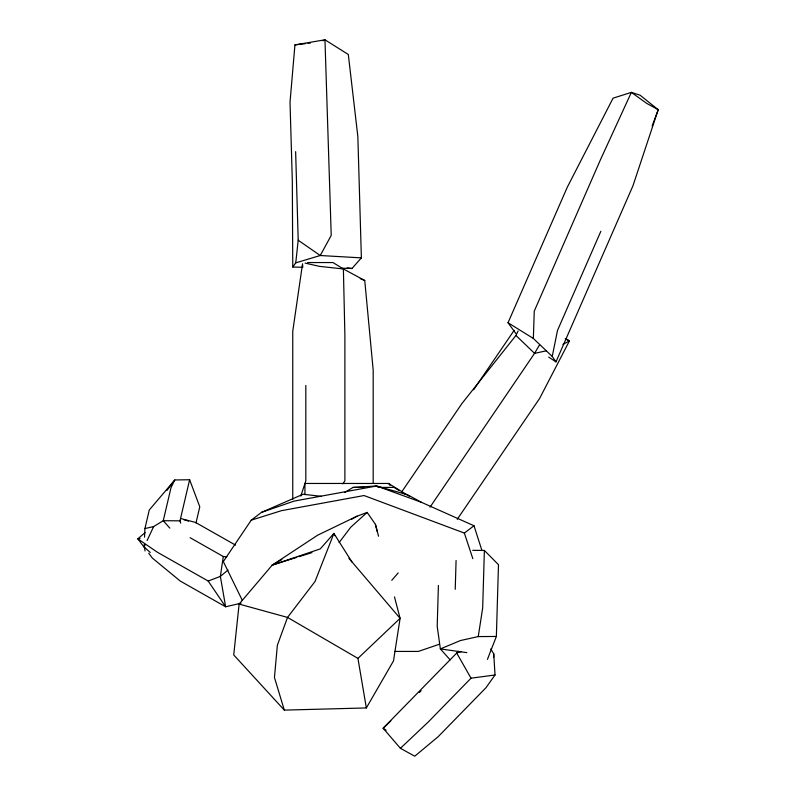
<?xml version="1.0" encoding="UTF-8"?>
<svg xmlns="http://www.w3.org/2000/svg" width="796" height="796" viewBox="0 0 796 796"><rect width="100%" height="100%" fill="white"/><g stroke="black" fill="none" stroke-linecap="round" stroke-linejoin="round"><path stroke-width="1.19" d="M302.689 267.317L302.699 264.939M438.407 585.428L437.203 626.273L440.367 648.919L450.148 659.884M455.232 589.309L456.078 560.513M472.715 550.335L484.376 550.444L482.684 607.955L478.247 636.581L460.466 640.541L440.367 648.919L466.864 652.64M487.431 659.406L496.366 636.462L498.485 564.692L484.376 550.444M493.649 657.367L493.749 653.834L490.744 648.929M555.966 361.872L552.235 356.439L533.36 338.469L534.255 311.137L600.512 159.618L631.367 92.376L640.143 95.222L658.202 109.709L632.919 185.896L555.966 361.872L548.703 357.105M144.205 544.534L145.041 550.941M144.534 537.171L144.922 528.574L149.27 510.007L174.782 479.968L189.627 479.729L199.776 506.793L195.985 522.992M342.121 268.242L351.991 268.481L361.374 257.874L357.852 136.643L348.31 54.476L324.967 39.8L294.938 44.894L290.023 102.187L292.311 180.831L292.769 267.038L302.639 267.277M378.548 536.235L375.423 524.345L367.155 512.415L356.956 516.216L317.594 535.22L272.212 565.12L239.128 604.084L233.726 654.939L284.321 710.112L366.349 707.942L393.493 660.909L400.099 618.323L394.478 596.91M292.769 267.038L295.754 262.849L298.202 240.243L295.634 151.638M302.54 263.784L292.749 331.305L292.749 499.48M190.105 537.698L223.298 556.513L220.363 576.394L225.636 606.781L241.039 603.199M552.235 356.439L557.518 330.39L600.871 231.258M180.722 523.121L179.995 520.843L189.627 479.729M300.818 496.037L305.823 480.864L305.823 385.433M652.143 126.007L658.202 109.709L646.69 103.361L631.367 92.376L613.079 98.157L567.339 187.11L508.027 322.748L515.808 333.434M145.091 544.842L144.086 546.991L150.275 552.474M147.101 540.544L153.638 526.564L163.26 520.703L179.995 520.843M401.761 491.799L461.919 403.552L515.947 335.454L518.096 331.007M539.509 344.947L534.554 353.364L430.029 507.161M321.415 496.346L303.047 494.256L261.476 512.375L251.238 520.166L223.318 561.568L242.382 600.482M473.62 389.791L514.166 330.31M457.222 519.33L539.598 398.488L569.429 340.927L565.667 338.569M342.837 483.839L344.887 480.864L344.887 335.007L343.384 268.958L332.977 262.551L307.555 262.551M493.749 653.834L495.022 674.988L485.978 687.724L438.188 736.668L414.766 756.2L400.408 748.31L383.125 728.24L458.387 651.327M167.061 490.346L174.782 479.968L170.981 487.759L163.26 520.703L169.837 528.136M339.066 542.603L350.807 527.151L367.155 512.415M391.771 580.334L398.209 572.911M419.353 692.49L421.084 690.719M495.022 674.988L471.023 678.192L428.238 722.022L400.408 748.31M366.349 707.942L357.931 658.382L400.099 618.323L348.917 558.314M390.856 720.907L383.125 728.24L386.16 730.33M145.131 532.594L137.798 538.832L144.345 547.489M228.004 570.045L220.363 576.394L208.184 581.04L157.449 552.285L137.798 538.832L140.106 538.365M251.238 520.166L281.486 510.664L364.061 495.54L464.357 533.071L473.988 525.748L481.879 550.335M344.588 492.575L353.066 487.401L376.598 485.998L407.632 494.804L421.213 502.206L473.988 525.748M296.729 557.399L272.212 565.12L281.864 559.548M351.593 519.31L356.956 516.216M562.901 344.439L569.429 340.927L565.18 338.788M322.997 40.805L324.967 39.8L331.226 235.407L320.241 255.516L295.754 262.849M261.476 512.375L294.022 501.122L376.598 485.998L421.213 502.206M439.472 644.213L418.348 651.427L394.886 651.427M272.212 565.12L320.271 548.892L333.902 533.419L351.941 561.996M299.067 556.663L311.913 552.623M461.441 651.546L456.655 652.919L471.023 678.192M144.922 528.574L153.638 526.564M546.116 350.867L534.554 353.364L515.947 335.454M294.938 44.894L305.614 43.631M307.982 43.352L310.36 43.074M478.247 636.581L496.366 636.462M409.393 496.316L388.557 483.461L304.928 483.461L304.928 494.605M353.066 487.401L364.24 487.401M377.911 487.401L394.06 487.411L399.343 490.644M361.374 257.874L320.241 255.516L298.202 240.243M223.298 556.513L226.87 556.822M347.185 267.834L351.991 268.481M305.097 263.098L319.405 266.352L343.384 268.958L364.747 280.49L373.185 370.14L373.185 483.301M181.369 518.703L195.527 522.445L235.516 545.111M239.128 604.084L287.525 617.417L357.931 658.382M183.816 519.718L188.562 521.091M360.27 278.62L364.747 280.49M401.463 491.938L404.637 493.878M508.027 322.748L533.36 338.469M388.557 483.461L390.07 485.421M148.713 553.26L152.344 558.066L180.214 581.03L225.636 606.781L208.184 581.04M334.648 535.648L333.902 533.419L315.047 581.478L287.525 617.417L277.356 645.258L274.451 677.466L284.321 710.112M464.357 533.071L472.834 558.673M375.423 524.345L377.175 531.439"/></g></svg>
